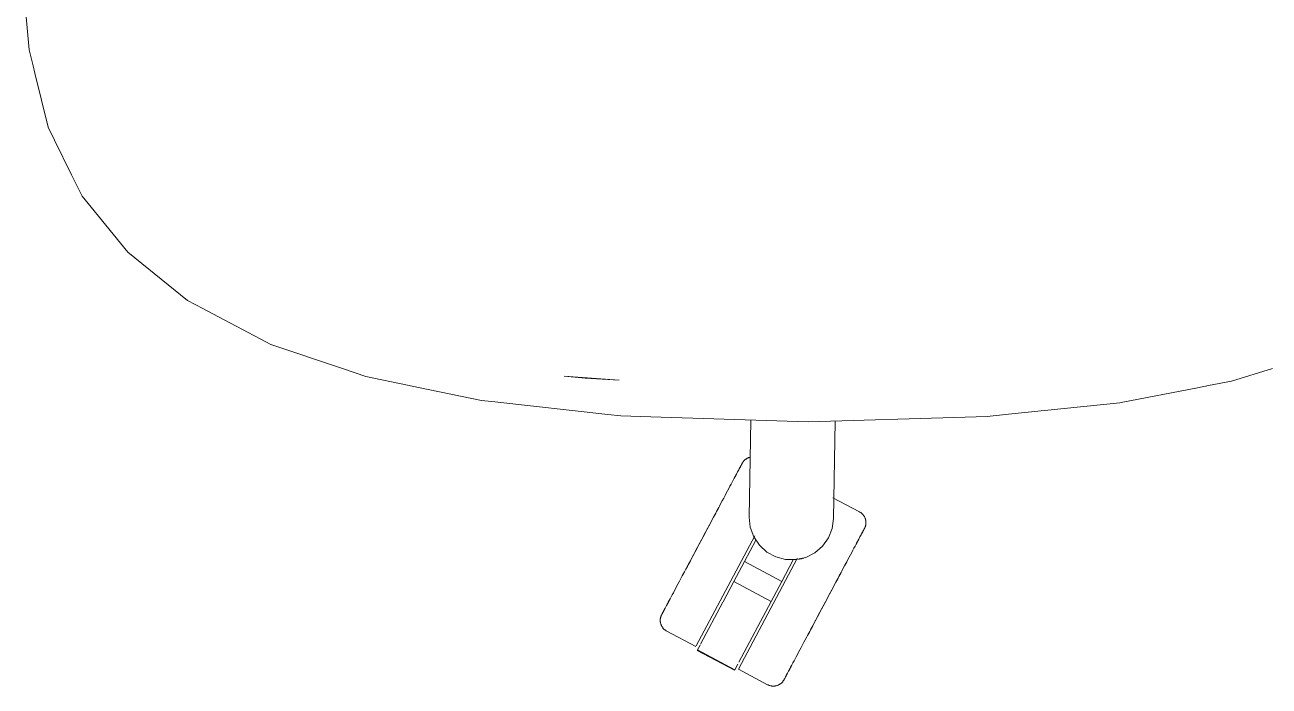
# Model space of a CAD drawing. Header units: millimetres. Extents: x 155927 to 317870, y -36033 to 97293.
# Drawn here: x 169696.3 to 170109.4, y 18141.4 to 18361 of the extents above; entities that cross this region are included whole.
import ezdxf

# ---------------------------------------------------------------- set-up
doc = ezdxf.new("R2010")
doc.units = ezdxf.units.MM
doc.header["$MEASUREMENT"] = 0
doc.layers.add('G-IMPT', color=8, linetype='CONTINUOUS', lineweight=9)
doc.layers.add('I-FURN', color=8, linetype='CONTINUOUS', lineweight=9)

msp = doc.modelspace()

# ---------------------------------------------------------------- linework, layer by layer
at = {"layer": 'G-IMPT'}
for p, q in [((169696.31, 18368.55), (169697.75, 18352.67)), ((169697.75, 18352.67), (169699.05, 18347.38)), ((169699.63, 18345.01), (169699.05, 18347.38)), ((169704.04, 18327.07), (169699.63, 18345.01)), ((169706.19, 18322.7), (169704.04, 18327.07)), ((169706.19, 18322.7), (169711.83, 18311.24)), ((169715.36, 18304.07), (169711.83, 18311.24)), ((169718.33, 18300.42), (169715.36, 18304.07)), ((169718.33, 18300.42), (169730.5, 18285.47)), ((169730.5, 18285.47), (169735.16, 18281.71)), ((169750.3, 18269.5), (169735.16, 18281.71)), ((169750.3, 18269.5), (169755.43, 18266.8)), ((169756.81, 18266.07), (169755.43, 18266.8)), ((169756.81, 18266.07), (169776.31, 18255.77)), ((169776.31, 18255.77), (169777.97, 18254.9)), ((169802.06, 18246.75), (169777.97, 18254.9)), ((169802.06, 18246.75), (169809.5, 18244.23)), ((169893.64, 18243.03), (169875.36, 18244.28)), ((169875.36, 18244.28), (169882.31, 18243.67)), ((170110.5, 18246.83), (170096.89, 18242.63)), ((169823.32, 18241.36), (169809.5, 18244.23)), ((169827, 18240.6), (169823.32, 18241.36)), ((169827, 18240.6), (169847.94, 18236.25)), ((169893.64, 18243.03), (169882.31, 18243.67)), ((170085.62, 18240.47), (170060.25, 18235.6)), ((170085.62, 18240.47), (170089.29, 18241.18)), ((170096.89, 18242.63), (170089.29, 18241.18)), ((169847.94, 18236.25), (169852.36, 18235.76)), ((169889.81, 18231.63), (169852.36, 18235.76)), ((170059.78, 18235.52), (170022.79, 18231.69)), ((170059.78, 18235.52), (170060.25, 18235.6)), ((169889.81, 18231.63), (169894.18, 18231.15)), ((169904.12, 18230.83), (169894.18, 18231.15)), ((169904.12, 18230.83), (169956.3, 18229.12)), ((169956.3, 18229.12), (170008.47, 18230.74)), ((170008.47, 18230.74), (170015.72, 18230.96)), ((170022.79, 18231.69), (170015.72, 18230.96))]:
    msp.add_line(p, q, dxfattribs=at)
at = {"layer": 'I-FURN'}
for p, q in [((169936.78, 18197.55), (169937.34, 18229.74)), ((169965.33, 18229.4), (169964.76, 18197.06)), ((169934.37, 18215.27), (169934.41, 18215.35)), ((169934.43, 18215.38), (169934.4, 18215.31)), ((169934.41, 18215.35), (169934.43, 18215.39)), ((169934.43, 18215.39), (169934.44, 18215.4)), ((169934.44, 18215.4), (169934.43, 18215.38)), ((169934.44, 18215.4), (169934.52, 18215.54)), ((169934.52, 18215.54), (169934.6, 18215.67)), ((169934.6, 18215.67), (169934.69, 18215.81)), ((169934.69, 18215.81), (169934.78, 18215.94)), ((169934.78, 18215.94), (169934.88, 18216.06)), ((169934.88, 18216.06), (169934.99, 18216.19)), ((169934.99, 18216.19), (169935.1, 18216.31)), ((169935.1, 18216.31), (169935.21, 18216.42)), ((169935.21, 18216.42), (169935.33, 18216.53)), ((169935.33, 18216.53), (169935.46, 18216.63)), ((169935.46, 18216.63), (169935.58, 18216.73)), ((169935.58, 18216.73), (169935.71, 18216.82)), ((169935.71, 18216.82), (169935.85, 18216.91)), ((169935.85, 18216.91), (169935.99, 18217)), ((169935.99, 18217), (169936.13, 18217.07)), ((169936.13, 18217.07), (169936.27, 18217.15)), ((169936.27, 18217.15), (169936.42, 18217.21)), ((169936.42, 18217.21), (169936.57, 18217.27)), ((169936.57, 18217.27), (169936.72, 18217.33)), ((169936.72, 18217.33), (169936.87, 18217.37)), ((169936.87, 18217.37), (169937.03, 18217.42)), ((169937.03, 18217.42), (169937.19, 18217.45)), ((169931.94, 18210.69), (169932.24, 18211.26)), ((169932.4, 18211.56), (169932.1, 18211)), ((169932.24, 18211.26), (169932.53, 18211.8)), ((169932.67, 18212.07), (169932.4, 18211.56)), ((169932.53, 18211.8), (169932.79, 18212.3)), ((169932.93, 18212.55), (169932.67, 18212.07)), ((169932.79, 18212.3), (169933.04, 18212.76)), ((169933.17, 18213), (169932.93, 18212.55)), ((169933.04, 18212.76), (169933.27, 18213.19)), ((169933.38, 18213.41), (169933.17, 18213)), ((169933.27, 18213.19), (169933.48, 18213.59)), ((169933.58, 18213.78), (169933.38, 18213.41)), ((169933.48, 18213.59), (169933.67, 18213.94)), ((169933.76, 18214.12), (169933.58, 18213.78)), ((169933.67, 18213.94), (169933.83, 18214.26)), ((169933.92, 18214.42), (169933.76, 18214.12)), ((169933.83, 18214.26), (169933.98, 18214.54)), ((169934.05, 18214.67), (169933.92, 18214.42)), ((169933.98, 18214.54), (169934.11, 18214.78)), ((169934.17, 18214.89), (169934.05, 18214.67)), ((169934.11, 18214.78), (169934.22, 18214.98)), ((169934.27, 18215.07), (169934.17, 18214.89)), ((169934.22, 18214.98), (169934.3, 18215.14)), ((169934.34, 18215.21), (169934.27, 18215.07)), ((169934.3, 18215.14), (169934.37, 18215.27)), ((169934.4, 18215.31), (169934.34, 18215.21)), ((169930.38, 18207.77), (169929.99, 18207.04)), ((169930.76, 18208.48), (169930.38, 18207.77)), ((169931.12, 18209.16), (169930.76, 18208.48)), ((169931.47, 18209.8), (169931.12, 18209.16)), ((169931.79, 18210.42), (169931.47, 18209.8)), ((169932.1, 18211), (169931.79, 18210.42)), ((169927.84, 18202.98), (169927.37, 18202.11)), ((169928.29, 18203.84), (169927.84, 18202.98)), ((169928.74, 18204.67), (169928.29, 18203.84)), ((169929.17, 18205.49), (169928.74, 18204.67)), ((169929.59, 18206.27), (169929.17, 18205.49)), ((169929.99, 18207.04), (169929.59, 18206.27)), ((169973.39, 18199.25), (169964.55, 18203.95)), ((169925.14, 18197.91), (169925.65, 18198.86)), ((169925.92, 18199.37), (169925.41, 18198.42)), ((169925.65, 18198.86), (169926.14, 18199.8)), ((169926.41, 18200.3), (169925.92, 18199.37)), ((169926.14, 18199.8), (169926.63, 18200.72)), ((169926.9, 18201.21), (169926.41, 18200.3)), ((169926.63, 18200.72), (169927.12, 18201.62)), ((169927.37, 18202.11), (169926.9, 18201.21)), ((169973.39, 18199.25), (169973.53, 18199.17)), ((169973.53, 18199.17), (169973.67, 18199.09)), ((169973.67, 18199.09), (169973.8, 18199)), ((169973.8, 18199), (169973.93, 18198.9)), ((169973.93, 18198.9), (169974.06, 18198.8)), ((169923.06, 18193.99), (169923.59, 18194.99)), ((169923.87, 18195.52), (169923.34, 18194.53)), ((169923.59, 18194.99), (169924.11, 18195.97)), ((169924.39, 18196.5), (169923.87, 18195.52)), ((169924.11, 18195.97), (169924.63, 18196.94)), ((169924.9, 18197.47), (169924.39, 18196.5)), ((169924.63, 18196.94), (169925.14, 18197.91)), ((169925.41, 18198.42), (169924.9, 18197.47)), ((169937.13, 18194.2), (169936.78, 18197.55)), ((169964.76, 18197.06), (169964.3, 18193.72)), ((169974.06, 18198.8), (169974.18, 18198.7)), ((169974.18, 18198.7), (169974.3, 18198.59)), ((169974.3, 18198.59), (169974.41, 18198.47)), ((169974.41, 18198.47), (169974.52, 18198.36)), ((169974.52, 18198.36), (169974.62, 18198.23)), ((169974.62, 18198.23), (169974.72, 18198.11)), ((169974.72, 18198.11), (169974.82, 18197.97)), ((169974.82, 18197.97), (169974.91, 18197.84)), ((169974.91, 18197.84), (169974.99, 18197.7)), ((169974.99, 18197.7), (169975.07, 18197.56)), ((169975.07, 18197.56), (169975.14, 18197.42)), ((169975.14, 18197.42), (169975.2, 18197.27)), ((169975.2, 18197.27), (169975.26, 18197.12)), ((169975.26, 18197.12), (169975.32, 18196.97)), ((169975.32, 18196.97), (169975.37, 18196.81)), ((169975.37, 18196.81), (169975.41, 18196.66)), ((169975.41, 18194.74), (169975.37, 18194.59)), ((169975.41, 18196.66), (169975.44, 18196.5)), ((169975.45, 18194.9), (169975.41, 18194.74)), ((169975.44, 18196.5), (169975.47, 18196.34)), ((169975.48, 18195.06), (169975.45, 18194.9)), ((169975.47, 18196.34), (169975.5, 18196.18)), ((169975.5, 18195.22), (169975.48, 18195.06)), ((169975.5, 18196.18), (169975.51, 18196.02)), ((169975.51, 18195.38), (169975.5, 18195.22)), ((169975.51, 18196.02), (169975.52, 18195.86)), ((169975.52, 18195.54), (169975.51, 18195.38)), ((169975.52, 18195.86), (169975.53, 18195.7)), ((169975.53, 18195.7), (169975.52, 18195.54)), ((169938.6, 18191.27), (169919.2, 18154.78)), ((169920.93, 18189.99), (169921.46, 18190.99)), ((169921.75, 18191.53), (169921.22, 18190.53)), ((169921.46, 18190.99), (169922, 18192)), ((169922.28, 18192.54), (169921.75, 18191.53)), ((169922, 18192), (169922.53, 18193)), ((169922.82, 18193.54), (169922.28, 18192.54)), ((169922.53, 18193), (169923.06, 18193.99)), ((169923.34, 18194.53), (169922.82, 18193.54)), ((169938.27, 18191.02), (169937.13, 18194.2)), ((169940.14, 18188.21), (169938.27, 18191.02)), ((169963.05, 18190.59), (169961.08, 18187.85)), ((169964.3, 18193.72), (169963.05, 18190.59)), ((169973.14, 18190.2), (169973.41, 18190.7)), ((169973.54, 18190.96), (169973.29, 18190.48)), ((169973.41, 18190.7), (169973.65, 18191.17)), ((169973.78, 18191.41), (169973.54, 18190.96)), ((169973.65, 18191.17), (169973.88, 18191.6)), ((169974, 18191.82), (169973.78, 18191.41)), ((169973.88, 18191.6), (169974.09, 18191.99)), ((169974.2, 18192.19), (169974, 18191.82)), ((169974.09, 18191.99), (169974.28, 18192.35)), ((169974.38, 18192.52), (169974.2, 18192.19)), ((169974.28, 18192.35), (169974.45, 18192.67)), ((169974.53, 18192.82), (169974.38, 18192.52)), ((169974.45, 18192.67), (169974.6, 18192.94)), ((169974.67, 18193.08), (169974.53, 18192.82)), ((169974.6, 18192.94), (169974.73, 18193.18)), ((169974.79, 18193.3), (169974.67, 18193.08)), ((169974.73, 18193.18), (169974.83, 18193.39)), ((169974.88, 18193.48), (169974.79, 18193.3)), ((169974.83, 18193.39), (169974.92, 18193.55)), ((169974.96, 18193.62), (169974.88, 18193.48)), ((169974.92, 18193.55), (169974.98, 18193.67)), ((169975.01, 18193.72), (169974.96, 18193.62)), ((169974.98, 18193.67), (169975.03, 18193.75)), ((169975.04, 18193.78), (169975.01, 18193.72)), ((169975.03, 18193.75), (169975.05, 18193.79)), ((169975.05, 18193.8), (169975.04, 18193.78)), ((169975.07, 18193.84), (169975.05, 18193.8)), ((169975.05, 18193.79), (169975.05, 18193.8)), ((169975.15, 18193.98), (169975.07, 18193.84)), ((169975.21, 18194.13), (169975.15, 18193.98)), ((169975.27, 18194.28), (169975.21, 18194.13)), ((169975.32, 18194.43), (169975.27, 18194.28)), ((169975.37, 18194.59), (169975.32, 18194.43)), ((169919.09, 18186.52), (169918.56, 18185.53)), ((169918.8, 18185.99), (169919.33, 18186.98)), ((169919.62, 18187.52), (169919.09, 18186.52)), ((169919.33, 18186.98), (169919.86, 18187.98)), ((169920.15, 18188.52), (169919.62, 18187.52)), ((169919.86, 18187.98), (169920.39, 18188.98)), ((169920.68, 18189.52), (169920.15, 18188.52)), ((169920.39, 18188.98), (169920.93, 18189.99)), ((169921.22, 18190.53), (169920.68, 18189.52)), ((169935.2, 18182.75), (169939, 18189.89)), ((169942.62, 18185.93), (169940.14, 18188.21)), ((169961.08, 18187.85), (169958.52, 18185.65)), ((169970.79, 18185.78), (169971.17, 18186.5)), ((169971.17, 18186.5), (169971.54, 18187.2)), ((169971.54, 18187.2), (169971.9, 18187.86)), ((169971.9, 18187.86), (169972.23, 18188.5)), ((169972.23, 18188.5), (169972.55, 18189.1)), ((169972.72, 18189.41), (169972.41, 18188.82)), ((169972.55, 18189.1), (169972.86, 18189.67)), ((169973.01, 18189.96), (169972.72, 18189.41)), ((169972.86, 18189.67), (169973.14, 18190.2)), ((169973.29, 18190.48), (169973.01, 18189.96)), ((169917.01, 18182.61), (169916.5, 18181.66)), ((169916.73, 18182.09), (169917.24, 18183.05)), ((169917.52, 18183.57), (169917.01, 18182.61)), ((169917.24, 18183.05), (169917.76, 18184.02)), ((169918.04, 18184.55), (169917.52, 18183.57)), ((169917.76, 18184.02), (169918.28, 18185)), ((169918.56, 18185.53), (169918.04, 18184.55)), ((169918.28, 18185), (169918.8, 18185.99)), ((169931.67, 18176.11), (169935.2, 18182.75)), ((169952.71, 18183.73), (169933.19, 18147.01)), ((169947.56, 18176.17), (169935.2, 18182.75)), ((169945.58, 18184.31), (169942.62, 18185.93)), ((169948.84, 18183.45), (169945.58, 18184.31)), ((169951.36, 18183.32), (169947.56, 18176.17)), ((169952.22, 18183.39), (169948.84, 18183.45)), ((169955.51, 18184.14), (169952.22, 18183.39)), ((169958.52, 18185.65), (169955.51, 18184.14)), ((169968.66, 18181.78), (169969.12, 18182.63)), ((169969.35, 18183.08), (169968.91, 18182.24)), ((169969.12, 18182.63), (169969.55, 18183.46)), ((169969.55, 18183.46), (169969.98, 18184.26)), ((169969.98, 18184.26), (169970.39, 18185.03)), ((169970.39, 18185.03), (169970.79, 18185.78)), ((169914.31, 18177.53), (169914.77, 18178.41)), ((169915.03, 18178.89), (169914.56, 18178)), ((169914.77, 18178.41), (169915.25, 18179.31)), ((169915.51, 18179.8), (169915.03, 18178.89)), ((169915.25, 18179.31), (169915.73, 18180.22)), ((169916, 18180.72), (169915.51, 18179.8)), ((169915.73, 18180.22), (169916.23, 18181.15)), ((169916.5, 18181.66), (169916, 18180.72)), ((169916.23, 18181.15), (169916.73, 18182.09)), ((169966.26, 18177.26), (169966.76, 18178.2)), ((169967.03, 18178.7), (169966.53, 18177.77)), ((169966.76, 18178.2), (169967.25, 18179.12)), ((169967.51, 18179.61), (169967.03, 18178.7)), ((169967.25, 18179.12), (169967.73, 18180.03)), ((169967.99, 18180.51), (169967.51, 18179.61)), ((169967.73, 18180.03), (169968.2, 18180.92)), ((169968.45, 18181.39), (169967.99, 18180.51)), ((169968.2, 18180.92), (169968.66, 18181.78)), ((169968.91, 18182.24), (169968.45, 18181.39)), ((169912.78, 18174.66), (169912.37, 18173.89)), ((169913.21, 18175.46), (169912.78, 18174.66)), ((169913.65, 18176.29), (169913.21, 18175.46)), ((169913.41, 18175.84), (169913.85, 18176.68)), ((169914.1, 18177.14), (169913.65, 18176.29)), ((169913.85, 18176.68), (169914.31, 18177.53)), ((169914.56, 18178), (169914.1, 18177.14)), ((169928.11, 18169.41), (169931.67, 18176.11)), ((169944.03, 18169.53), (169931.67, 18176.11)), ((169947.56, 18176.17), (169944.03, 18169.53)), ((169964.2, 18173.39), (169964.72, 18174.37)), ((169965.01, 18174.9), (169964.48, 18173.92)), ((169964.72, 18174.37), (169965.24, 18175.35)), ((169965.52, 18175.87), (169965.01, 18174.9)), ((169965.24, 18175.35), (169965.76, 18176.31)), ((169966.03, 18176.83), (169965.52, 18175.87)), ((169965.76, 18176.31), (169966.26, 18177.26)), ((169966.53, 18177.77), (169966.03, 18176.83)), ((169910.04, 18169.51), (169910.35, 18170.1)), ((169910.53, 18170.42), (169910.21, 18169.82)), ((169910.86, 18171.06), (169910.53, 18170.42)), ((169911.22, 18171.72), (169910.86, 18171.06)), ((169911.59, 18172.42), (169911.22, 18171.72)), ((169911.97, 18173.14), (169911.59, 18172.42)), ((169912.37, 18173.89), (169911.97, 18173.14)), ((169962.37, 18169.94), (169961.83, 18168.93)), ((169962.08, 18169.4), (169962.61, 18170.4)), ((169962.9, 18170.94), (169962.37, 18169.94)), ((169962.61, 18170.4), (169963.14, 18171.4)), ((169963.43, 18171.94), (169962.9, 18170.94)), ((169963.14, 18171.4), (169963.67, 18172.4)), ((169963.96, 18172.93), (169963.43, 18171.94)), ((169963.67, 18172.4), (169964.2, 18173.39)), ((169964.48, 18173.92), (169963.96, 18172.93)), ((169907.97, 18165.62), (169908.09, 18165.84)), ((169908.16, 18165.98), (169908.03, 18165.74)), ((169908.09, 18165.84), (169908.23, 18166.1)), ((169908.31, 18166.26), (169908.16, 18165.98)), ((169908.23, 18166.1), (169908.39, 18166.4)), ((169908.48, 18166.57), (169908.31, 18166.26)), ((169908.39, 18166.4), (169908.56, 18166.73)), ((169908.67, 18166.93), (169908.48, 18166.57)), ((169908.56, 18166.73), (169908.76, 18167.11)), ((169908.88, 18167.32), (169908.67, 18166.93)), ((169908.76, 18167.11), (169908.98, 18167.52)), ((169909.11, 18167.75), (169908.88, 18167.32)), ((169908.98, 18167.52), (169909.22, 18167.96)), ((169909.35, 18168.22), (169909.11, 18167.75)), ((169909.22, 18167.96), (169909.47, 18168.44)), ((169909.62, 18168.72), (169909.35, 18168.22)), ((169909.47, 18168.44), (169909.75, 18168.96)), ((169909.9, 18169.25), (169909.62, 18168.72)), ((169909.75, 18168.96), (169910.04, 18169.51)), ((169910.21, 18169.82), (169909.9, 18169.25)), ((169920.6, 18155.29), (169928.01, 18169.23)), ((169944.03, 18169.53), (169933.32, 18149.39)), ((169960.23, 18165.92), (169959.7, 18164.93)), ((169959.94, 18165.38), (169960.48, 18166.38)), ((169960.76, 18166.92), (169960.23, 18165.92)), ((169960.48, 18166.38), (169961.01, 18167.39)), ((169961.3, 18167.93), (169960.76, 18166.92)), ((169961.01, 18167.39), (169961.54, 18168.39)), ((169961.83, 18168.93), (169961.3, 18167.93)), ((169961.54, 18168.39), (169962.08, 18169.4)), ((169907.23, 18163.22), (169907.24, 18163.38)), ((169907.24, 18163.06), (169907.23, 18163.22)), ((169907.24, 18163.38), (169907.25, 18163.54)), ((169907.25, 18162.9), (169907.24, 18163.06)), ((169907.25, 18163.54), (169907.26, 18163.7)), ((169907.26, 18162.74), (169907.25, 18162.9)), ((169907.26, 18163.7), (169907.29, 18163.86)), ((169907.29, 18162.58), (169907.26, 18162.74)), ((169907.29, 18163.86), (169907.31, 18164.02)), ((169907.32, 18162.42), (169907.29, 18162.58)), ((169907.31, 18164.02), (169907.35, 18164.18)), ((169907.35, 18162.26), (169907.32, 18162.42)), ((169907.35, 18164.18), (169907.39, 18164.33)), ((169907.39, 18162.11), (169907.35, 18162.26)), ((169907.39, 18164.33), (169907.44, 18164.49)), ((169907.44, 18161.95), (169907.39, 18162.11)), ((169907.44, 18164.49), (169907.49, 18164.64)), ((169907.5, 18161.8), (169907.44, 18161.95)), ((169907.49, 18164.64), (169907.55, 18164.79)), ((169907.56, 18161.65), (169907.5, 18161.8)), ((169907.55, 18164.79), (169907.62, 18164.94)), ((169907.62, 18161.5), (169907.56, 18161.65)), ((169907.62, 18164.94), (169907.69, 18165.08)), ((169907.69, 18165.08), (169907.71, 18165.12)), ((169907.73, 18165.17), (169907.71, 18165.13)), ((169907.71, 18165.12), (169907.72, 18165.14)), ((169907.71, 18165.13), (169907.71, 18165.12)), ((169907.72, 18165.14), (169907.75, 18165.2)), ((169907.78, 18165.25), (169907.73, 18165.17)), ((169907.75, 18165.2), (169907.8, 18165.3)), ((169907.84, 18165.37), (169907.78, 18165.25)), ((169907.8, 18165.3), (169907.88, 18165.44)), ((169907.93, 18165.53), (169907.84, 18165.37)), ((169907.88, 18165.44), (169907.97, 18165.62)), ((169908.03, 18165.74), (169907.93, 18165.53)), ((169958.13, 18161.98), (169957.62, 18161.01)), ((169957.86, 18161.46), (169958.37, 18162.42)), ((169958.65, 18162.95), (169958.13, 18161.98)), ((169958.37, 18162.42), (169958.89, 18163.4)), ((169959.17, 18163.93), (169958.65, 18162.95)), ((169958.89, 18163.4), (169959.42, 18164.39)), ((169959.7, 18164.93), (169959.17, 18163.93)), ((169959.42, 18164.39), (169959.94, 18165.38)), ((169907.69, 18161.36), (169907.62, 18161.5)), ((169907.77, 18161.22), (169907.69, 18161.36)), ((169907.86, 18161.08), (169907.77, 18161.22)), ((169907.94, 18160.95), (169907.86, 18161.08)), ((169908.04, 18160.82), (169907.94, 18160.95)), ((169908.14, 18160.69), (169908.04, 18160.82)), ((169908.24, 18160.56), (169908.14, 18160.69)), ((169908.35, 18160.45), (169908.24, 18160.56)), ((169908.46, 18160.33), (169908.35, 18160.45)), ((169908.58, 18160.22), (169908.46, 18160.33)), ((169908.7, 18160.12), (169908.58, 18160.22)), ((169908.83, 18160.02), (169908.7, 18160.12)), ((169908.96, 18159.92), (169908.83, 18160.02)), ((169909.09, 18159.83), (169908.96, 18159.92)), ((169909.23, 18159.75), (169909.09, 18159.83)), ((169909.37, 18159.67), (169909.23, 18159.75)), ((169909.37, 18159.67), (169919.06, 18154.52)), ((169955.39, 18156.81), (169955.86, 18157.71)), ((169956.13, 18158.2), (169955.64, 18157.3)), ((169955.86, 18157.71), (169956.35, 18158.62)), ((169956.62, 18159.12), (169956.13, 18158.2)), ((169956.35, 18158.62), (169956.84, 18159.55)), ((169957.11, 18160.06), (169956.62, 18159.12)), ((169956.84, 18159.55), (169957.35, 18160.5)), ((169957.62, 18161.01), (169957.11, 18160.06)), ((169957.35, 18160.5), (169957.86, 18161.46)), ((169919.59, 18153.4), (169920.47, 18155.04)), ((169931.96, 18146.82), (169919.59, 18153.4)), ((169953.17, 18152.65), (169953.59, 18153.43)), ((169953.59, 18153.43), (169954.02, 18154.25)), ((169954.02, 18154.25), (169954.47, 18155.08)), ((169954.47, 18155.08), (169954.92, 18155.94)), ((169954.92, 18155.94), (169955.39, 18156.81)), ((169919.5, 18153.23), (169931.86, 18146.65)), ((169951.3, 18149.12), (169951.64, 18149.76)), ((169951.64, 18149.76), (169952, 18150.44)), ((169952, 18150.44), (169952.38, 18151.15)), ((169952.38, 18151.15), (169952.77, 18151.88)), ((169952.77, 18151.88), (169953.17, 18152.65)), ((169932.96, 18148.72), (169931.96, 18146.82)), ((169933.19, 18147.01), (169942.87, 18141.86)), ((169949, 18144.8), (169949.18, 18145.14)), ((169949.28, 18145.33), (169949.09, 18144.98)), ((169949.18, 18145.14), (169949.38, 18145.51)), ((169949.49, 18145.73), (169949.28, 18145.33)), ((169949.38, 18145.51), (169949.6, 18145.92)), ((169949.72, 18146.16), (169949.49, 18145.73)), ((169949.6, 18145.92), (169949.83, 18146.37)), ((169949.97, 18146.62), (169949.72, 18146.16)), ((169949.83, 18146.37), (169950.09, 18146.85)), ((169950.24, 18147.12), (169949.97, 18146.62)), ((169950.09, 18146.85), (169950.36, 18147.36)), ((169950.52, 18147.66), (169950.24, 18147.12)), ((169950.36, 18147.36), (169950.66, 18147.92)), ((169950.82, 18148.23), (169950.52, 18147.66)), ((169950.66, 18147.92), (169950.97, 18148.5)), ((169950.97, 18148.5), (169951.3, 18149.12)), ((169942.91, 18141.84), (169942.87, 18141.86)), ((169943.05, 18141.77), (169942.91, 18141.84)), ((169943.2, 18141.7), (169943.05, 18141.77)), ((169943.35, 18141.64), (169943.2, 18141.7)), ((169943.5, 18141.59), (169943.35, 18141.64)), ((169943.66, 18141.54), (169943.5, 18141.59)), ((169943.81, 18141.5), (169943.66, 18141.54)), ((169943.97, 18141.47), (169943.81, 18141.5)), ((169944.13, 18141.44), (169943.97, 18141.47)), ((169944.29, 18141.41), (169944.13, 18141.44)), ((169944.45, 18141.4), (169944.29, 18141.41)), ((169944.61, 18141.39), (169944.45, 18141.4)), ((169944.77, 18141.39), (169944.61, 18141.39)), ((169944.93, 18141.39), (169944.77, 18141.39)), ((169945.09, 18141.4), (169944.93, 18141.39)), ((169945.25, 18141.42), (169945.09, 18141.4)), ((169945.41, 18141.44), (169945.25, 18141.42)), ((169945.57, 18141.47), (169945.41, 18141.44)), ((169945.73, 18141.5), (169945.57, 18141.47)), ((169945.89, 18141.55), (169945.73, 18141.5)), ((169946.04, 18141.59), (169945.89, 18141.55)), ((169946.19, 18141.65), (169946.04, 18141.59)), ((169946.34, 18141.71), (169946.19, 18141.65)), ((169946.49, 18141.77), (169946.34, 18141.71)), ((169946.63, 18141.85), (169946.49, 18141.77)), ((169946.77, 18141.92), (169946.63, 18141.85)), ((169946.91, 18142.01), (169946.77, 18141.92)), ((169947.05, 18142.1), (169946.91, 18142.01)), ((169947.18, 18142.19), (169947.05, 18142.1)), ((169947.3, 18142.29), (169947.18, 18142.19)), ((169947.43, 18142.39), (169947.3, 18142.29)), ((169947.55, 18142.5), (169947.43, 18142.39)), ((169947.66, 18142.62), (169947.55, 18142.5)), ((169947.77, 18142.73), (169947.66, 18142.62)), ((169947.88, 18142.86), (169947.77, 18142.73)), ((169947.98, 18142.98), (169947.88, 18142.86)), ((169948.07, 18143.11), (169947.98, 18142.98)), ((169948.16, 18143.25), (169948.07, 18143.11)), ((169948.24, 18143.38), (169948.16, 18143.25)), ((169948.32, 18143.53), (169948.24, 18143.38)), ((169948.32, 18143.53), (169948.33, 18143.55)), ((169948.33, 18143.53), (169948.32, 18143.53)), ((169948.33, 18143.55), (169948.36, 18143.61)), ((169948.35, 18143.57), (169948.33, 18143.53)), ((169948.39, 18143.65), (169948.35, 18143.57)), ((169948.36, 18143.61), (169948.42, 18143.71)), ((169948.46, 18143.78), (169948.39, 18143.65)), ((169948.42, 18143.71), (169948.49, 18143.85)), ((169948.54, 18143.94), (169948.46, 18143.78)), ((169948.49, 18143.85), (169948.59, 18144.03)), ((169948.65, 18144.14), (169948.54, 18143.94)), ((169948.59, 18144.03), (169948.71, 18144.25)), ((169948.78, 18144.38), (169948.65, 18144.14)), ((169948.71, 18144.25), (169948.84, 18144.5)), ((169948.93, 18144.66), (169948.78, 18144.38)), ((169948.84, 18144.5), (169949, 18144.8)), ((169949.09, 18144.98), (169948.93, 18144.66))]:
    msp.add_line(p, q, dxfattribs=at)
msp.add_arc((169950.77, 18197.12), 13.81, 282.3473, 287.336, dxfattribs=at)
msp.add_open_spline([(169954.41, 18183.8), (169953.99, 18183.68), (169953.56, 18183.61), (169953.12, 18183.55)], degree=3, dxfattribs=at)

doc.saveas('drawing.dxf')
